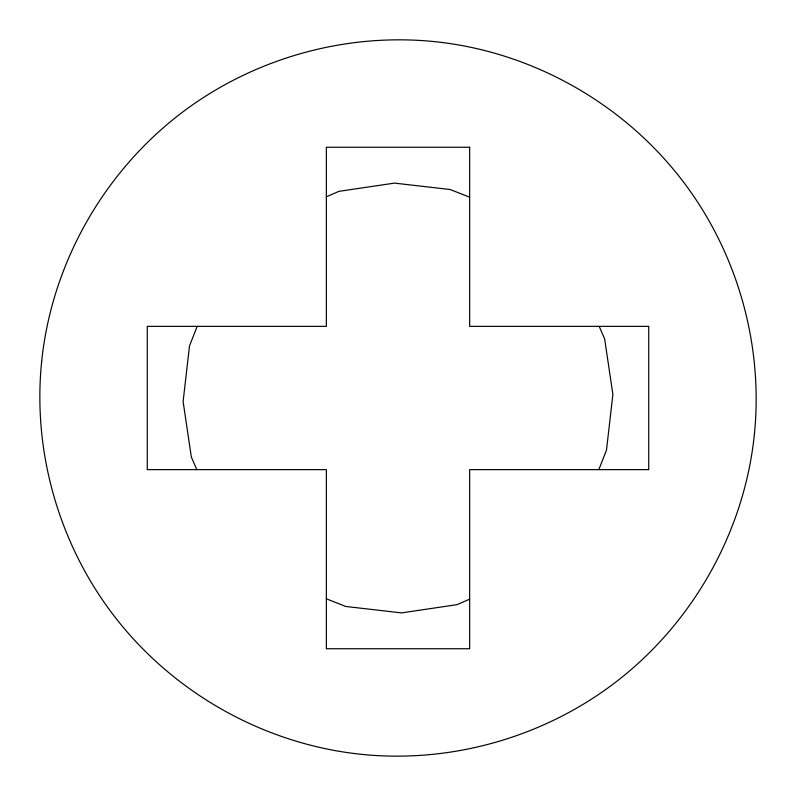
<?xml version="1.0" encoding="UTF-8"?>
<svg xmlns="http://www.w3.org/2000/svg" width="796" height="796" viewBox="0 0 796 796"><rect width="100%" height="100%" fill="white"/><g stroke="black" fill="none" stroke-linecap="round" stroke-linejoin="round"><path stroke-width="1.19" d="M197.199 326.36L189.518 345.812L183.11 401.552L191.348 457.043L196.811 469.64M598.801 469.64L606.482 450.198L612.89 394.458L604.652 338.957L599.189 326.36M326.36 196.811L338.957 191.348L394.458 183.11L450.188 189.518L469.64 197.199M469.64 599.189L457.043 604.652L401.542 612.89L345.812 606.482L326.36 598.801M41.661 361.454C31.989 455.64 61.441 552.633 121.788 625.586C181.11 697.435 268.74 744.807 361.493 754.339C455.69 764.001 552.713 734.549 625.676 674.202C697.445 614.83 744.887 527.27 754.359 434.507C764.001 340.32 734.638 243.297 674.252 170.364C614.91 98.525 527.32 51.143 434.546 41.631C340.35 31.999 243.337 61.382 170.384 121.758C98.575 181.11 51.163 268.69 41.661 361.454M469.64 147.26L326.36 147.26L326.36 326.36L147.26 326.36L147.26 469.64L326.36 469.64L326.36 648.74L469.64 648.74L469.64 469.64L648.74 469.64L648.74 326.36L469.64 326.36L469.64 147.26"/></g></svg>
